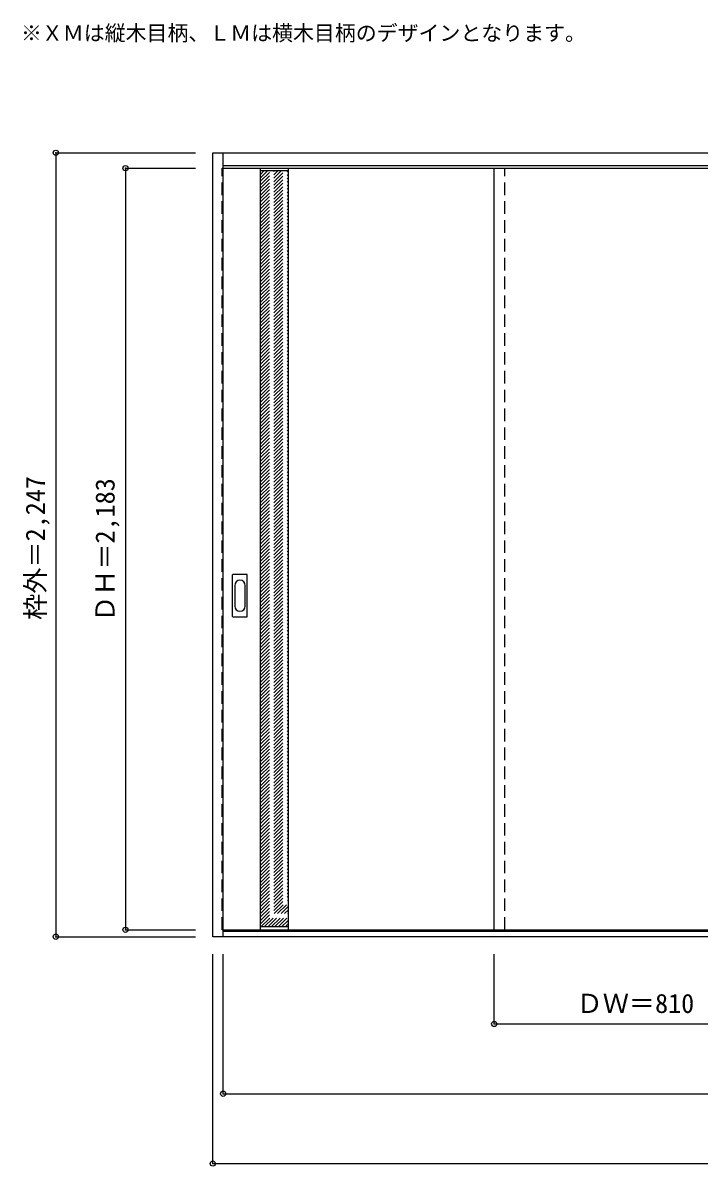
# Model space of a CAD drawing. Units: millimetres, scale not verified. Extents: x -2138 to 1648, y -1734 to 1543.
# Drawn here: x -2138 to -199, y -1734 to 1543 of the extents above; entities that cross this region are included whole.
import ezdxf
from ezdxf.enums import TextEntityAlignment as Align

# ---------------------------------------------------------------- set-up
doc = ezdxf.new("R2010")
doc.units = ezdxf.units.MM
doc.header["$LTSCALE"] = 30
doc.header["$PDMODE"] = 32
doc.header["$PDSIZE"] = 15
doc.linetypes.add('DASHED1', pattern=[1.8, 1.2, -0.6])
for name, color, linetype in [('0-0', 4, 'DASHED1'), ('0-1_寸法', 7, 'Continuous'), ('0-2_文字', 7, 'Continuous')]:
    doc.layers.add(name, color=color, linetype=linetype)
doc.styles.add('ＭＳ ゴシック', font='')
doc.styles.get('ＭＳ ゴシック').set_extended_font_data('MS Gothic')

msp = doc.modelspace()

# ---------------------------------------------------------------- linework, layer by layer
at = {"layer": '0-0', "color": 3, "linetype": 'Continuous'}
for p, q in [((-1593.2, 1170.28), (1640.8, 1170.28)), ((-1593.2, -1076.72), (-1593.2, 1170.28)), ((-1563.2, -1076.72), (-1563.2, 1170.28)), ((-1563.2, 1134.28), (1610.8, 1134.28)), ((-1563.2, 1126.28), (23.8, 1126.28)), ((-1456.2, -1056.72), (-1456.2, 1126.28)), ((-1376.2, -1056.72), (-1376.2, 1126.28)), ((-786.2, -1056.72), (-786.2, 1126.28)), ((-1536.2, -158.72), (-1536.2, -39.72)), ((-1495.7, -38.22), (-1534.7, -38.22)), ((-1494.2, -158.72), (-1494.2, -39.72)), ((-1534.7, -160.22), (-1495.7, -160.22)), ((1640.8, -1076.72), (-1593.2, -1076.72)), ((-1563.2, -1056.72), (23.8, -1056.72)), ((1610.8, -1061.72), (-1563.2, -1061.72))]:
    msp.add_line(p, q, dxfattribs=at)
at = {"layer": '0-0', "color": 7, "linetype": 'Continuous'}
for p, q in [((-1376.2, 1118.28), (-1456.2, 1118.28)), ((-1530.2, -69.62), (-1530.2, -128.82)), ((-1500.2, -128.82), (-1500.2, -69.62)), ((-1376.2, -1048.72), (-1456.2, -1048.72))]:
    msp.add_line(p, q, dxfattribs=at)
at = {"layer": '0-0'}
for p, q in [((-1456.2, 1039.22), (-1377.14, 1118.28)), ((-1456.2, 1049.12), (-1387.04, 1118.28)), ((-1456.2, 1059.02), (-1396.94, 1118.28)), ((-1456.2, 1068.92), (-1406.84, 1118.28)), ((-1456.2, 1078.82), (-1416.74, 1118.28)), ((-1456.2, 1088.71), (-1426.64, 1118.28)), ((-1456.2, 1098.61), (-1436.54, 1118.28)), ((-1456.2, 1108.51), (-1446.44, 1118.28)), ((-756.2, -1056.72), (-756.2, 1126.28)), ((-1456.2, 1029.32), (-1376.2, 1109.32)), ((-1456.2, 1019.42), (-1376.2, 1099.42)), ((-1456.2, 1009.52), (-1376.2, 1089.52)), ((-1456.2, 999.62), (-1376.2, 1079.62)), ((-1456.2, 989.72), (-1376.2, 1069.72)), ((-1456.2, 979.82), (-1376.2, 1059.82)), ((-1456.2, 969.92), (-1376.2, 1049.92)), ((-1456.2, 960.02), (-1376.2, 1040.02)), ((-1456.2, 950.12), (-1376.2, 1030.12)), ((-1456.2, 940.22), (-1376.2, 1020.22)), ((-1456.2, 930.32), (-1376.2, 1010.32)), ((-1456.2, 920.42), (-1376.2, 1000.42)), ((-1456.2, 910.52), (-1376.2, 990.52)), ((-1456.2, 900.62), (-1376.2, 980.62)), ((-1456.2, 890.72), (-1376.2, 970.72)), ((-1456.2, 880.83), (-1376.2, 960.83)), ((-1456.2, 870.93), (-1376.2, 950.93)), ((-1456.2, 861.03), (-1376.2, 941.03)), ((-1456.2, 851.13), (-1376.2, 931.13)), ((-1456.2, 841.23), (-1376.2, 921.23)), ((-1456.2, 831.33), (-1376.2, 911.33)), ((-1456.2, 821.43), (-1376.2, 901.43)), ((-1456.2, 811.53), (-1376.2, 891.53)), ((-1456.2, 801.63), (-1376.2, 881.63)), ((-1456.2, 791.73), (-1376.2, 871.73)), ((-1456.2, 781.83), (-1376.2, 861.83)), ((-1456.2, 771.93), (-1376.2, 851.93)), ((-1456.2, 762.03), (-1376.2, 842.03)), ((-1456.2, 752.13), (-1376.2, 832.13)), ((-1456.2, 742.23), (-1376.2, 822.23)), ((-1456.2, 732.33), (-1376.2, 812.33)), ((-1456.2, 722.43), (-1376.2, 802.43)), ((-1456.2, 712.53), (-1376.2, 792.53)), ((-1456.2, 702.63), (-1376.2, 782.63)), ((-1456.2, 692.73), (-1376.2, 772.73)), ((-1456.2, 682.84), (-1376.2, 762.84)), ((-1456.2, 672.94), (-1376.2, 752.94)), ((-1456.2, 663.04), (-1376.2, 743.04)), ((-1456.2, 653.14), (-1376.2, 733.14)), ((-1456.2, 643.24), (-1376.2, 723.24)), ((-1456.2, 633.34), (-1376.2, 713.34)), ((-1456.2, 623.44), (-1376.2, 703.44)), ((-1456.2, 613.54), (-1376.2, 693.54)), ((-1456.2, 603.64), (-1376.2, 683.64)), ((-1456.2, 593.74), (-1376.2, 673.74)), ((-1456.2, 583.84), (-1376.2, 663.84)), ((-1456.2, 573.94), (-1376.2, 653.94)), ((-1456.2, 564.04), (-1376.2, 644.04)), ((-1456.2, 554.14), (-1376.2, 634.14)), ((-1456.2, 544.24), (-1376.2, 624.24)), ((-1456.2, 534.34), (-1376.2, 614.34)), ((-1456.2, 524.44), (-1376.2, 604.44)), ((-1456.2, 514.54), (-1376.2, 594.54)), ((-1456.2, 504.64), (-1376.2, 584.64)), ((-1456.2, 494.75), (-1376.2, 574.75)), ((-1456.2, 484.85), (-1376.2, 564.85)), ((-1456.2, 474.95), (-1376.2, 554.95)), ((-1456.2, 465.05), (-1376.2, 545.05)), ((-1456.2, 455.15), (-1376.2, 535.15)), ((-1456.2, 445.25), (-1376.2, 525.25)), ((-1456.2, 435.35), (-1376.2, 515.35)), ((-1456.2, 425.45), (-1376.2, 505.45)), ((-1456.2, 415.55), (-1376.2, 495.55)), ((-1456.2, 405.65), (-1376.2, 485.65)), ((-1456.2, 395.75), (-1376.2, 475.75)), ((-1456.2, 385.85), (-1376.2, 465.85)), ((-1456.2, 375.95), (-1376.2, 455.95)), ((-1456.2, 366.05), (-1376.2, 446.05)), ((-1456.2, 356.15), (-1376.2, 436.15)), ((-1456.2, 346.25), (-1376.2, 426.25)), ((-1456.2, 336.35), (-1376.2, 416.35)), ((-1456.2, 326.45), (-1376.2, 406.45)), ((-1456.2, 316.55), (-1376.2, 396.55)), ((-1456.2, 306.65), (-1376.2, 386.65)), ((-1456.2, 296.76), (-1376.2, 376.76)), ((-1456.2, 286.86), (-1376.2, 366.86)), ((-1456.2, 276.96), (-1376.2, 356.96)), ((-1456.2, 267.06), (-1376.2, 347.06)), ((-1456.2, 257.16), (-1376.2, 337.16)), ((-1456.2, 247.26), (-1376.2, 327.26)), ((-1456.2, 237.36), (-1376.2, 317.36)), ((-1456.2, 227.46), (-1376.2, 307.46)), ((-1456.2, 217.56), (-1376.2, 297.56)), ((-1456.2, 207.66), (-1376.2, 287.66)), ((-1456.2, 197.76), (-1376.2, 277.76)), ((-1456.2, 187.86), (-1376.2, 267.86)), ((-1456.2, 177.96), (-1376.2, 257.96)), ((-1456.2, 168.06), (-1376.2, 248.06)), ((-1456.2, 158.16), (-1376.2, 238.16)), ((-1456.2, 148.26), (-1376.2, 228.26)), ((-1456.2, 138.36), (-1376.2, 218.36)), ((-1456.2, 128.46), (-1376.2, 208.46)), ((-1456.2, 118.56), (-1376.2, 198.56)), ((-1456.2, 108.66), (-1376.2, 188.66)), ((-1456.2, 98.77), (-1376.2, 178.77)), ((-1456.2, 88.87), (-1376.2, 168.87)), ((-1456.2, 78.97), (-1376.2, 158.97)), ((-1456.2, 69.07), (-1376.2, 149.07)), ((-1456.2, 59.17), (-1376.2, 139.17)), ((-1456.2, 49.27), (-1376.2, 129.27)), ((-1456.2, 39.37), (-1376.2, 119.37)), ((-1456.2, 29.47), (-1376.2, 109.47)), ((-1456.2, 19.57), (-1376.2, 99.57)), ((-1456.2, 9.67), (-1376.2, 89.67)), ((-1456.2, -0.23), (-1376.2, 79.77)), ((-1456.2, -10.13), (-1376.2, 69.87)), ((-1456.2, -20.03), (-1376.2, 59.97)), ((-1456.2, -29.93), (-1376.2, 50.07)), ((-1456.2, -39.83), (-1376.2, 40.17)), ((-1456.2, -49.73), (-1376.2, 30.27)), ((-1456.2, -59.63), (-1376.2, 20.37)), ((-1456.2, -69.53), (-1376.2, 10.47)), ((-1456.2, -79.43), (-1376.2, 0.57)), ((-1456.2, -89.33), (-1376.2, -9.33)), ((-1456.2, -99.22), (-1376.2, -19.22)), ((-1456.2, -109.12), (-1376.2, -29.12)), ((-1456.2, -119.02), (-1376.2, -39.02)), ((-1456.2, -128.92), (-1376.2, -48.92)), ((-1456.2, -138.82), (-1376.2, -58.82)), ((-1456.2, -148.72), (-1376.2, -68.72)), ((-1456.2, -158.62), (-1376.2, -78.62)), ((-1456.2, -168.52), (-1376.2, -88.52)), ((-1456.2, -178.42), (-1376.2, -98.42)), ((-1456.2, -188.32), (-1376.2, -108.32)), ((-1456.2, -198.22), (-1376.2, -118.22)), ((-1456.2, -208.12), (-1376.2, -128.12)), ((-1456.2, -218.02), (-1376.2, -138.02)), ((-1456.2, -227.92), (-1376.2, -147.92)), ((-1456.2, -237.82), (-1376.2, -157.82)), ((-1456.2, -247.72), (-1376.2, -167.72)), ((-1456.2, -257.62), (-1376.2, -177.62)), ((-1456.2, -267.52), (-1376.2, -187.52)), ((-1456.2, -277.42), (-1376.2, -197.42)), ((-1456.2, -287.32), (-1376.2, -207.32)), ((-1456.2, -297.21), (-1376.2, -217.21)), ((-1456.2, -307.11), (-1376.2, -227.11)), ((-1456.2, -317.01), (-1376.2, -237.01)), ((-1456.2, -326.91), (-1376.2, -246.91)), ((-1456.2, -336.81), (-1376.2, -256.81)), ((-1456.2, -346.71), (-1376.2, -266.71)), ((-1456.2, -356.61), (-1376.2, -276.61)), ((-1456.2, -366.51), (-1376.2, -286.51)), ((-1456.2, -376.41), (-1376.2, -296.41)), ((-1456.2, -386.31), (-1376.2, -306.31)), ((-1456.2, -396.21), (-1376.2, -316.21)), ((-1456.2, -406.11), (-1376.2, -326.11)), ((-1456.2, -416.01), (-1376.2, -336.01)), ((-1456.2, -425.91), (-1376.2, -345.91)), ((-1456.2, -435.81), (-1376.2, -355.81)), ((-1456.2, -445.71), (-1376.2, -365.71)), ((-1456.2, -455.61), (-1376.2, -375.61)), ((-1456.2, -465.51), (-1376.2, -385.51)), ((-1456.2, -475.41), (-1376.2, -395.41)), ((-1456.2, -485.3), (-1376.2, -405.3)), ((-1456.2, -495.2), (-1376.2, -415.2)), ((-1456.2, -505.1), (-1376.2, -425.1)), ((-1456.2, -515), (-1376.2, -435)), ((-1456.2, -524.9), (-1376.2, -444.9)), ((-1456.2, -534.8), (-1376.2, -454.8)), ((-1456.2, -544.7), (-1376.2, -464.7)), ((-1456.2, -554.6), (-1376.2, -474.6)), ((-1456.2, -564.5), (-1376.2, -484.5)), ((-1456.2, -574.4), (-1376.2, -494.4)), ((-1456.2, -584.3), (-1376.2, -504.3)), ((-1456.2, -594.2), (-1376.2, -514.2)), ((-1456.2, -604.1), (-1376.2, -524.1)), ((-1456.2, -614), (-1376.2, -534)), ((-1456.2, -623.9), (-1376.2, -543.9)), ((-1456.2, -633.8), (-1376.2, -553.8)), ((-1456.2, -643.7), (-1376.2, -563.7)), ((-1456.2, -653.6), (-1376.2, -573.6)), ((-1456.2, -663.5), (-1376.2, -583.5)), ((-1456.2, -673.4), (-1376.2, -593.4)), ((-1456.2, -683.29), (-1376.2, -603.29)), ((-1456.2, -693.19), (-1376.2, -613.19)), ((-1456.2, -703.09), (-1376.2, -623.09)), ((-1456.2, -712.99), (-1376.2, -632.99)), ((-1456.2, -722.89), (-1376.2, -642.89)), ((-1456.2, -732.79), (-1376.2, -652.79)), ((-1456.2, -742.69), (-1376.2, -662.69)), ((-1456.2, -752.59), (-1376.2, -672.59)), ((-1456.2, -762.49), (-1376.2, -682.49)), ((-1456.2, -772.39), (-1376.2, -692.39)), ((-1456.2, -782.29), (-1376.2, -702.29)), ((-1456.2, -792.19), (-1376.2, -712.19)), ((-1456.2, -802.09), (-1376.2, -722.09)), ((-1456.2, -811.99), (-1376.2, -731.99)), ((-1456.2, -821.89), (-1376.2, -741.89)), ((-1456.2, -831.79), (-1376.2, -751.79)), ((-1456.2, -841.69), (-1376.2, -761.69)), ((-1456.2, -851.59), (-1376.2, -771.59)), ((-1456.2, -861.49), (-1376.2, -781.49)), ((-1456.2, -871.39), (-1376.2, -791.39)), ((-1456.2, -881.28), (-1376.2, -801.28)), ((-1456.2, -891.18), (-1376.2, -811.18)), ((-1456.2, -901.08), (-1376.2, -821.08)), ((-1456.2, -910.98), (-1376.2, -830.98)), ((-1456.2, -920.88), (-1376.2, -840.88)), ((-1456.2, -930.78), (-1376.2, -850.78)), ((-1456.2, -940.68), (-1376.2, -860.68)), ((-1456.2, -950.58), (-1376.2, -870.58)), ((-1456.2, -960.48), (-1376.2, -880.48)), ((-1456.2, -970.38), (-1376.2, -890.38)), ((-1456.2, -980.28), (-1376.2, -900.28)), ((-1456.2, -990.18), (-1376.2, -910.18)), ((-1456.2, -1000.08), (-1376.2, -920.08)), ((-1456.2, -1009.98), (-1376.2, -929.98)), ((-1456.2, -1019.88), (-1376.2, -939.88)), ((-1456.2, -1029.78), (-1376.2, -949.78)), ((-1456.2, -1039.68), (-1376.2, -959.68)), ((-1455.35, -1048.72), (-1376.2, -969.58)), ((-1445.45, -1048.72), (-1376.2, -979.48)), ((-1435.55, -1048.72), (-1376.2, -989.38)), ((-1425.65, -1048.72), (-1376.2, -999.27)), ((-1415.75, -1048.72), (-1376.2, -1009.17)), ((-1405.85, -1048.72), (-1376.2, -1019.07)), ((-1395.95, -1048.72), (-1376.2, -1028.97)), ((-1386.05, -1048.72), (-1376.2, -1038.87)), ((-1563.2, -1056.72), (-1566.2, -1056.72))]:
    msp.add_line(p, q, dxfattribs=at)
msp.add_lwpolyline([(-1566.2, -1056.72), (-1566.2, 1126.28), (-1563.2, 1126.28)], dxfattribs=at)
at = {"layer": '0-0', "color": 3, "linetype": 'Continuous'}
for centre, start, end in [((-1534.7, -39.72), 90, 180), ((-1495.7, -39.72), 0, 90), ((-1534.7, -158.72), 180, 270), ((-1495.7, -158.72), 270, 0)]:
    msp.add_arc(centre, 1.5, start, end, dxfattribs=at)
at = {"layer": '0-0', "color": 7, "linetype": 'Continuous'}
for centre, start, end in [((-1515.2, -69.62), 0, 180), ((-1515.2, -128.82), 180, 0)]:
    msp.add_arc(centre, 15, start, end, dxfattribs=at)
at = {"layer": '0-1_寸法', "color": 4}
for p, q in [((-2043.2, 1170.28), (-1643.2, 1170.28)), ((-2043.2, 1170.28), (-2043.2, -1076.72)), ((-1843.2, 1126.28), (-1643.2, 1126.28)), ((-1843.2, 1126.28), (-1843.2, -1056.72)), ((-2043.2, -1076.72), (-1643.2, -1076.72)), ((-1843.2, -1056.72), (-1643.2, -1056.72)), ((-1593.2, -1726.72), (-1593.2, -1126.72)), ((-1563.2, -1526.72), (-1563.2, -1126.72)), ((-786.2, -1326.72), (-786.2, -1126.72)), ((-786.2, -1326.72), (833.8, -1326.72))]:
    msp.add_line(p, q, dxfattribs=at)
for points in [[(-1593.2, -1726.72), (1640.8, -1726.72), (1640.8, -1126.72)], [(-1563.2, -1526.72), (1610.8, -1526.72), (1610.8, -1126.72)]]:
    msp.add_lwpolyline(points, dxfattribs=at)
at = {"layer": '0-1_寸法'}
for p in [(-2043.2, 1170.28), (-1843.2, 1126.28), (-2043.2, -1076.72), (-1843.2, -1056.72), (-786.2, -1326.72), (-1563.2, -1526.72), (-1593.2, -1726.72)]:
    msp.add_point(p, dxfattribs=at)

# ---------------------------------------------------------------- texts
at = {"layer": '0-1_寸法', "style": 'ＭＳ ゴシック'}
for s, p in [('枠外＝2,247', (-2058.2, -168.47)), ('ＤＨ＝2,183', (-1858.2, -174.47))]:
    msp.add_text(s, height=54.99, rotation=90, dxfattribs=at).set_placement(p, align=Align.BOTTOM_LEFT)
msp.add_text('ＤＷ＝810', height=54.99, dxfattribs=at).set_placement((-549.95, -1311.72), align=Align.BOTTOM_LEFT)
at = {"layer": '0-2_文字', "style": 'ＭＳ ゴシック'}
msp.add_text('※ＸＭは縦木目柄、ＬＭは横木目柄のデザインとなります。', height=43.99, dxfattribs=at).set_placement((-2143.2, 1478.4), align=Align.BOTTOM_LEFT)

doc.saveas('drawing.dxf')
